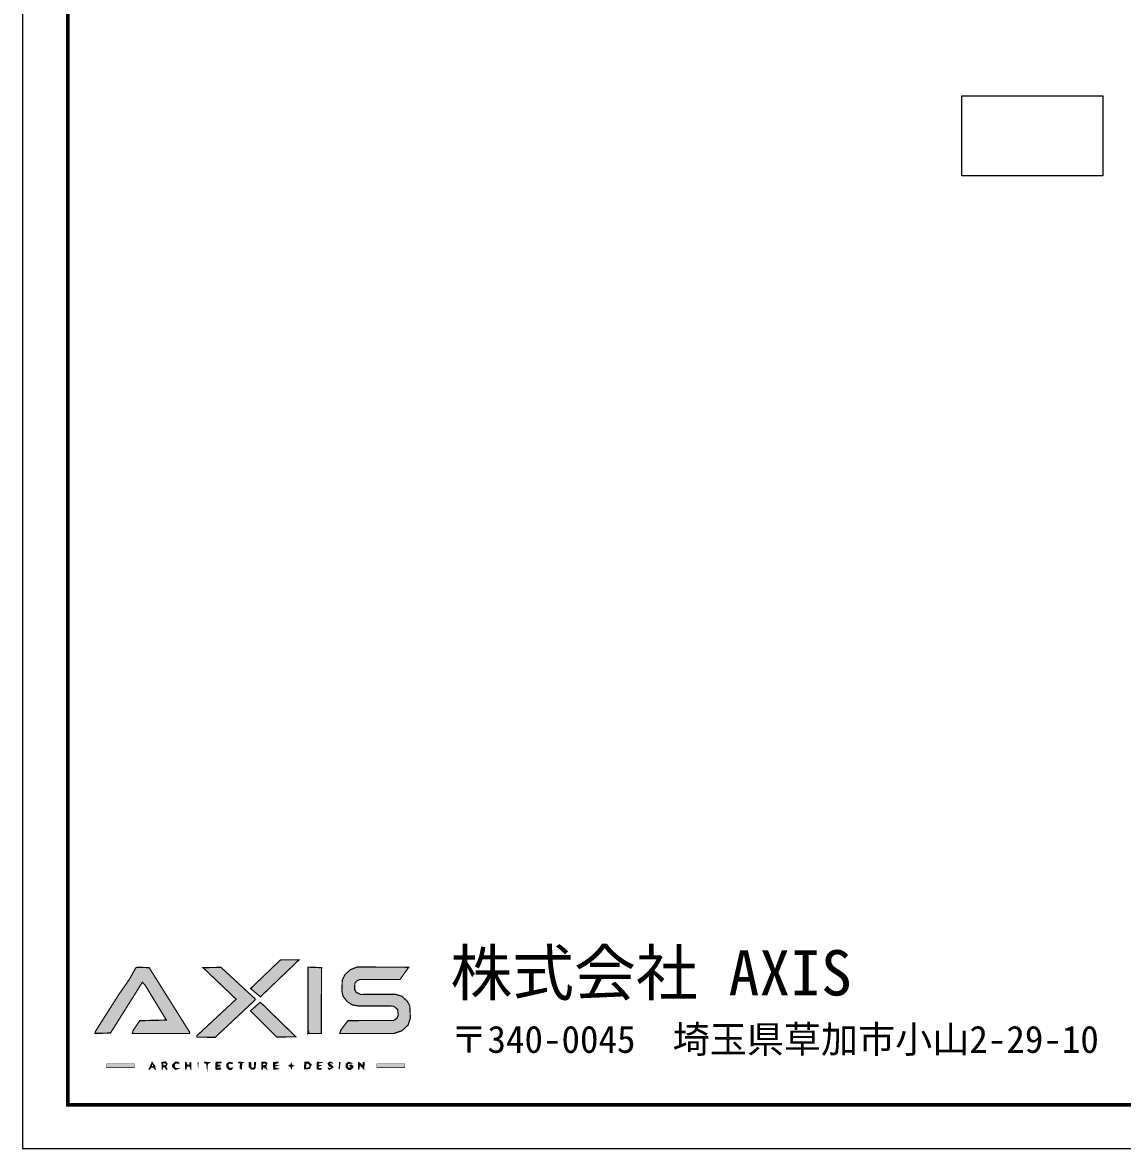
# Model space of a CAD drawing. Header units: millimetres. Extents: x -63086 to 83971, y -129912 to 13382.
# Drawn here: x 13391 to 19764, y -101875 to -95349 of the extents above; entities that cross this region are included whole.
import ezdxf

# ---------------------------------------------------------------- set-up
doc = ezdxf.new("R2010")
doc.units = ezdxf.units.MM
doc.layers.get('0').update_dxf_attribs({"lineweight": 0})
doc.layers.add('01用紙枠', color=7, linetype='Continuous', lineweight=5)
doc.layers.add('展開建具用', color=250, linetype='Continuous', lineweight=9)
doc.layers.add('LOGO_DARK', color=7, linetype='Continuous', true_color=0x131b00)
doc.layers.add('LOGO_ORANGE', color=7, linetype='Continuous', true_color=0xdc6700)
doc.styles.add('小岩', font='MS Mincho.ttf', dxfattribs={"height": 150})

msp = doc.modelspace()

# ---------------------------------------------------------------- hatches: boundary and pattern name
at = {"layer": 'LOGO_DARK', "true_color": 0x131a00}
for points in [[(13810.7738, -101207.7741), (13900.2707, -101205.2707), (14084.8971, -100911.1201), (14099.2917, -100925.5147), (14223.8363, -101130.1684), (14069.2508, -101133.9235), (14030.448, -101192.7536), (14027.3187, -101207.7741), (14357.1429, -101207.7741), (14359.0204, -101200.8897), (14124.3258, -100826.63), (14054.2304, -100824.1266), (14046.0943, -100828.5076), (14009.169, -100894.8479), (13947.8355, -100983.0931), (13811.3997, -101198.3863)], [(14540.5176, -100824.7524), (14436.6261, -100826.63), (14628.1369, -101009.3789), (14400.9525, -101220.917), (14400.3267, -101229.053), (14506.7216, -101230.3047), (14738.287, -101013.7598), (14737.6611, -101006.8755)], [(15044.9546, -100823.5007), (15044.9546, -101205.8965), (15048.0839, -101200.8897), (15048.7097, -101207.7741), (15121.3086, -101207.7741), (15123.1861, -100826.63)], [(15258.3702, -100867.3104), (15243.3498, -100897.9772), (15240.8464, -100961.8141), (15247.7307, -100992.4809), (15271.5131, -101023.1476), (15300.3023, -101041.9232), (15334.0984, -101048.1817), (15540.0038, -101049.4334), (15563.7862, -101068.209), (15567.5413, -101100.7533), (15560.0311, -101119.5289), (15541.2555, -101132.6718), (15276.5199, -101133.2976), (15235.8395, -101186.4951), (15228.9552, -101207.7741), (15542.5072, -101207.7741), (15588.8203, -101192.1278), (15623.868, -101160.2093), (15637.6367, -101118.903), (15634.5075, -101047.5559), (15620.1129, -101021.8959), (15588.8203, -100992.4809), (15551.2691, -100980.5897), (15349.7447, -100981.8414), (15324.0847, -100969.9502), (15314.6969, -100953.0522), (15315.9486, -100917.3786), (15327.214, -100902.984), (15344.7379, -100895.4738), (15577.5549, -100894.8479), (15628.249, -100824.1266), (15330.3432, -100822.8749), (15290.9146, -100837.8953)], [(14291.4284, -101372.3732), (14274.5304, -101373.6249), (14259.5099, -101388.6454), (14259.5099, -101400.5366), (14276.4079, -101418.0604), (14298.9386, -101409.2985), (14279.5372, -101409.9244), (14270.7753, -101399.2849), (14271.4011, -101387.3937), (14279.5372, -101379.8834), (14298.3128, -101381.761)], [(14333.9863, -101373.6249), (14333.3605, -101414.9312), (14338.3673, -101415.557), (14342.1224, -101398.0332), (14357.7687, -101397.4073), (14366.5307, -101416.8087), (14367.7824, -101374.2508), (14358.3946, -101378.0059), (14358.3946, -101390.5229), (14344.6258, -101391.1488), (14339.619, -101374.8766)], [(14405.9594, -101372.9991), (14407.2111, -101416.8087), (14410.3403, -101376.1283)], [(14444.7622, -101372.9991), (14443.5105, -101378.6317), (14456.0276, -101381.761), (14460.4085, -101418.0604), (14462.9119, -101384.2644), (14477.9324, -101375.5025)], [(14510.4767, -101373.6249), (14509.225, -101413.6795), (14514.8577, -101418.0604), (14541.1435, -101414.9312), (14536.7625, -101406.1692), (14521.742, -101409.9244), (14516.1094, -101402.4141), (14537.3884, -101396.1556), (14535.5108, -101391.1488), (14520.4903, -101391.1488), (14518.6128, -101381.1352), (14541.1435, -101378.6317), (14543.021, -101373.6249)], [(14586.2048, -101372.9991), (14573.0619, -101385.5161), (14573.0619, -101403.04), (14586.2048, -101416.8087), (14600.5994, -101418.0604), (14609.3614, -101406.7951), (14588.7082, -101409.2985), (14579.9463, -101390.5229), (14589.3341, -101379.8834), (14605.6063, -101383.6386), (14608.7355, -101378.0059)], [(14642.5315, -101372.9991), (14640.654, -101378.6317), (14651.9193, -101381.1352), (14650.0418, -101409.9244), (14660.6813, -101416.1829), (14661.933, -101380.5093), (14673.1983, -101374.8766)], [(14703.2392, -101375.5025), (14702.6134, -101403.04), (14717.6338, -101416.1829), (14730.7767, -101416.1829), (14740.1645, -101406.7951), (14740.7904, -101374.8766), (14733.906, -101374.8766), (14733.906, -101401.7883), (14726.3958, -101409.2985), (14714.5046, -101404.9175), (14715.1304, -101376.7542)], [(14872.8452, -101373.6249), (14843.4301, -101374.2508), (14844.6818, -101417.4346), (14875.9745, -101413.0536), (14850.3145, -101404.9175), (14853.4438, -101397.4073), (14871.5935, -101393.6522), (14855.3213, -101391.1488), (14849.6887, -101383.6386), (14870.3418, -101379.8834)], [(15097.5262, -101372.9991), (15095.6486, -101414.3053), (15118.8052, -101418.0604), (15125.0637, -101411.1761), (15105.0364, -101409.2985), (15104.4106, -101398.659), (15122.5603, -101393.0263), (15106.2881, -101391.1488), (15104.4106, -101381.1352), (15127.5671, -101375.5025)], [(15180.1387, -101372.9991), (15168.2475, -101372.3732), (15158.8597, -101381.761), (15167.6216, -101398.659), (15180.1387, -101400.5366), (15175.7577, -101409.9244), (15159.4856, -101407.421), (15166.9958, -101418.0604), (15190.7782, -101405.5434), (15182.0162, -101391.1488), (15169.4992, -101385.5161), (15171.3768, -101379.2576), (15187.6489, -101380.5093)], [(15225.2001, -101372.9991), (15222.6966, -101412.4278), (15227.7035, -101416.1829), (15233.3361, -101376.1283)], [(15278.3975, -101372.9991), (15264.0029, -101385.5161), (15264.0029, -101403.04), (15277.7717, -101417.4346), (15290.9146, -101418.0604), (15305.3092, -101405.5434), (15304.6833, -101395.5298), (15294.0438, -101389.2712), (15284.0302, -101394.9039), (15293.418, -101399.9107), (15290.2887, -101409.2985), (15275.2682, -101404.9175), (15274.0165, -101384.2644), (15299.0506, -101379.8834)], [(15335.3501, -101373.6249), (15335.9759, -101416.8087), (15340.3569, -101416.8087), (15344.7379, -101390.5229), (15369.1461, -101417.4346), (15371.0236, -101374.2508), (15364.1393, -101374.8766), (15359.7583, -101398.659), (15350.3705, -101382.3869)]]:
    msp.add_hatch(color=88, dxfattribs=at).paths.add_polyline_path(points)
h = msp.add_hatch(color=88, dxfattribs=at)
h.paths.add_polyline_path([(14141.2238, -101372.9991), (14122.4483, -101414.9312), (14127.4551, -101416.8087), (14135.5912, -101404.9175), (14149.3599, -101404.9175), (14159.9994, -101418.0604), (14158.1218, -101398.0332)])
h.paths.add_polyline_path([(14141.8497, -101385.5161), (14148.1082, -101392.4005), (14144.9789, -101399.2849), (14138.0946, -101396.7815)])
h = msp.add_hatch(color=88, dxfattribs=at)
h.paths.add_polyline_path([(14220.0812, -101371.1215), (14196.9247, -101374.8766), (14199.4281, -101418.0604), (14205.0608, -101401.7883), (14214.4486, -101401.7883), (14223.8363, -101417.4346), (14229.469, -101414.9312), (14221.9588, -101400.5366), (14230.0949, -101384.2644)])
h.paths.add_polyline_path([(14203.1832, -101385.5161), (14207.5642, -101379.2576), (14217.5778, -101379.8834), (14223.2105, -101388.6454), (14210.0676, -101394.9039)])
h = msp.add_hatch(color=88, dxfattribs=at)
h.paths.add_polyline_path([(14775.8381, -101373.6249), (14776.4639, -101416.8087), (14781.4708, -101416.8087), (14785.2259, -101400.5366), (14807.7566, -101417.4346), (14801.498, -101402.4141), (14807.7566, -101379.8834), (14798.9946, -101372.3732)])
h.paths.add_polyline_path([(14781.4708, -101384.8903), (14795.2395, -101379.2576), (14802.1239, -101388.6454), (14785.8517, -101393.6522)])
h = msp.add_hatch(color=88, dxfattribs=at)
h.paths.add_polyline_path([(15024.9273, -101373.6249), (15023.6756, -101414.3053), (15053.7165, -101411.8019), (15064.356, -101388.0195), (15047.458, -101372.3732)])
h.paths.add_polyline_path([(15035.5668, -101379.2576), (15053.7165, -101388.0195), (15053.7165, -101401.7883), (15035.5668, -101409.2985), (15032.4375, -101401.1624)])
at = {"layer": 'LOGO_ORANGE', "true_color": 0xdd6700}
for points in [[(14993.0088, -100780.9428), (14885.3622, -100781.5686), (14712.0012, -100947.4195), (14768.9537, -100995.6101)], [(14711.3753, -101076.3451), (14862.8316, -101228.4272), (14974.2333, -101227.1755), (14768.3279, -101026.9027)], [(13877.74, -101383.6386), (14039.2099, -101383.6386), (14039.2099, -101406.1692), (13877.74, -101406.1692)], [(14947.3216, -101379.2576), (14943.5665, -101391.1488), (14935.4304, -101390.5229), (14932.3012, -101396.7815), (14942.3148, -101399.2849), (14949.825, -101413.6795), (14951.0767, -101400.5366), (14964.2196, -101394.9039), (14953.5801, -101393.0263)], [(15443.6225, -101383.6386), (15605.0924, -101383.6386), (15605.0924, -101406.1692), (15443.6225, -101406.1692)]]:
    msp.add_hatch(color=32, dxfattribs=at).paths.add_polyline_path(points)

# ---------------------------------------------------------------- linework, layer by layer
at = {"layer": '01用紙枠'}
msp.add_lwpolyline([(13390.554, -88513.4318), (13390.554, -101874.5247), (32285.0288, -101874.5247), (32285.0288, -88513.4318)], close=True, dxfattribs=at)
msp.add_lwpolyline([(13390.554, -88513.4318), (13390.554, -101874.5247), (32285.0288, -101874.5247), (32285.0288, -88513.4318)], close=True, dxfattribs=at)
at = {"layer": '01用紙枠', "const_width": 22.4934}
msp.add_lwpolyline([(13653.0698, -101621.3986), (32022.513, -101621.3986), (32022.513, -88766.5579), (13653.0698, -88766.5579)], close=True, dxfattribs=at)
msp.add_lwpolyline([(13653.0698, -101621.3986), (32022.513, -101621.3986), (32022.513, -88766.5579), (13653.0698, -88766.5579)], close=True, dxfattribs=at)
msp.add_lwpolyline([(13653.0698, -101621.3986), (32022.513, -101621.3986), (32022.513, -88766.5579), (13653.0698, -88766.5579)], close=True, dxfattribs=at)
at = {"layer": '01用紙枠', "lineweight": 5, "const_width": 22.4934}
msp.add_lwpolyline([(13653.0698, -101621.3986), (32022.513, -101621.3986), (32022.513, -88766.5579), (13653.0698, -88766.5579)], close=True, dxfattribs=at)
msp.add_lwpolyline([(13653.0698, -101621.3986), (32022.513, -101621.3986), (32022.513, -88766.5579), (13653.0698, -88766.5579)], close=True, dxfattribs=at)
at = {"layer": 'LOGO_DARK', "color": 88, "true_color": 0x131a00}
for points, const_width in [([(13810.7738, -101207.7741), (13900.2707, -101205.2707), (14084.8971, -100911.1201), (14099.2917, -100925.5147), (14223.8363, -101130.1684), (14069.2508, -101133.9235), (14030.448, -101192.7536), (14027.3187, -101207.7741), (14357.1429, -101207.7741), (14359.0204, -101200.8897), (14124.3258, -100826.63), (14054.2304, -100824.1266), (14046.0943, -100828.5076), (14009.169, -100894.8479), (13947.8355, -100983.0931), (13811.3997, -101198.3863)], 7.0095), ([(14540.5176, -100824.7524), (14436.6261, -100826.63), (14628.1369, -101009.3789), (14400.9525, -101220.917), (14400.3267, -101229.053), (14506.7216, -101230.3047), (14738.287, -101013.7598), (14737.6611, -101006.8755)], 7.0095), ([(15044.9546, -100823.5007), (15044.9546, -101205.8965), (15048.0839, -101200.8897), (15048.7097, -101207.7741), (15121.3086, -101207.7741), (15123.1861, -100826.63)], 7.0095), ([(15258.3702, -100867.3104), (15243.3498, -100897.9772), (15240.8464, -100961.8141), (15247.7307, -100992.4809), (15271.5131, -101023.1476), (15300.3023, -101041.9232), (15334.0984, -101048.1817), (15540.0038, -101049.4334), (15563.7862, -101068.209), (15567.5413, -101100.7533), (15560.0311, -101119.5289), (15541.2555, -101132.6718), (15276.5199, -101133.2976), (15235.8395, -101186.4951), (15228.9552, -101207.7741), (15542.5072, -101207.7741), (15588.8203, -101192.1278), (15623.868, -101160.2093), (15637.6367, -101118.903), (15634.5075, -101047.5559), (15620.1129, -101021.8959), (15588.8203, -100992.4809), (15551.2691, -100980.5897), (15349.7447, -100981.8414), (15324.0847, -100969.9502), (15314.6969, -100953.0522), (15315.9486, -100917.3786), (15327.214, -100902.984), (15344.7379, -100895.4738), (15577.5549, -100894.8479), (15628.249, -100824.1266), (15330.3432, -100822.8749), (15290.9146, -100837.8953)], 7.0095), ([(14141.2238, -101372.9991), (14122.4483, -101414.9312), (14127.4551, -101416.8087), (14135.5912, -101404.9175), (14149.3599, -101404.9175), (14159.9994, -101418.0604), (14158.1218, -101398.0332)], 3.7551), ([(14141.8497, -101385.5161), (14148.1082, -101392.4005), (14144.9789, -101399.2849), (14138.0946, -101396.7815)], 1.8776), ([(14220.0812, -101371.1215), (14196.9247, -101374.8766), (14199.4281, -101418.0604), (14205.0608, -101401.7883), (14214.4486, -101401.7883), (14223.8363, -101417.4346), (14229.469, -101414.9312), (14221.9588, -101400.5366), (14230.0949, -101384.2644)], 3.317), ([(14203.1832, -101385.5161), (14207.5642, -101379.2576), (14217.5778, -101379.8834), (14223.2105, -101388.6454), (14210.0676, -101394.9039)], 1.6585), ([(14291.4284, -101372.3732), (14274.5304, -101373.6249), (14259.5099, -101388.6454), (14259.5099, -101400.5366), (14276.4079, -101418.0604), (14298.9386, -101409.2985), (14279.5372, -101409.9244), (14270.7753, -101399.2849), (14271.4011, -101387.3937), (14279.5372, -101379.8834), (14298.3128, -101381.761)], 3.9429), ([(14333.9863, -101373.6249), (14333.3605, -101414.9312), (14338.3673, -101415.557), (14342.1224, -101398.0332), (14357.7687, -101397.4073), (14366.5307, -101416.8087), (14367.7824, -101374.2508), (14358.3946, -101378.0059), (14358.3946, -101390.5229), (14344.6258, -101391.1488), (14339.619, -101374.8766)], 3.4422), ([(14405.9594, -101372.9991), (14407.2111, -101416.8087), (14410.3403, -101376.1283)], 0.8411), ([(14444.7622, -101372.9991), (14443.5105, -101378.6317), (14456.0276, -101381.761), (14460.4085, -101418.0604), (14462.9119, -101384.2644), (14477.9324, -101375.5025)], 3.4422), ([(14510.4767, -101373.6249), (14509.225, -101413.6795), (14514.8577, -101418.0604), (14541.1435, -101414.9312), (14536.7625, -101406.1692), (14521.742, -101409.9244), (14516.1094, -101402.4141), (14537.3884, -101396.1556), (14535.5108, -101391.1488), (14520.4903, -101391.1488), (14518.6128, -101381.1352), (14541.1435, -101378.6317), (14543.021, -101373.6249)], 3.3796), ([(14586.2048, -101372.9991), (14573.0619, -101385.5161), (14573.0619, -101403.04), (14586.2048, -101416.8087), (14600.5994, -101418.0604), (14609.3614, -101406.7951), (14588.7082, -101409.2985), (14579.9463, -101390.5229), (14589.3341, -101379.8834), (14605.6063, -101383.6386), (14608.7355, -101378.0059)], 3.6299), ([(14642.5315, -101372.9991), (14640.654, -101378.6317), (14651.9193, -101381.1352), (14650.0418, -101409.9244), (14660.6813, -101416.1829), (14661.933, -101380.5093), (14673.1983, -101374.8766)], 3.2544), ([(14703.2392, -101375.5025), (14702.6134, -101403.04), (14717.6338, -101416.1829), (14730.7767, -101416.1829), (14740.1645, -101406.7951), (14740.7904, -101374.8766), (14733.906, -101374.8766), (14733.906, -101401.7883), (14726.3958, -101409.2985), (14714.5046, -101404.9175), (14715.1304, -101376.7542)], 3.8177), ([(14775.8381, -101373.6249), (14776.4639, -101416.8087), (14781.4708, -101416.8087), (14785.2259, -101400.5366), (14807.7566, -101417.4346), (14801.498, -101402.4141), (14807.7566, -101379.8834), (14798.9946, -101372.3732)], 3.1918), ([(14781.4708, -101384.8903), (14795.2395, -101379.2576), (14802.1239, -101388.6454), (14785.8517, -101393.6522)], 1.5959), ([(14872.8452, -101373.6249), (14843.4301, -101374.2508), (14844.6818, -101417.4346), (14875.9745, -101413.0536), (14850.3145, -101404.9175), (14853.4438, -101397.4073), (14871.5935, -101393.6522), (14855.3213, -101391.1488), (14849.6887, -101383.6386), (14870.3418, -101379.8834)], 3.2544), ([(15024.9273, -101373.6249), (15023.6756, -101414.3053), (15053.7165, -101411.8019), (15064.356, -101388.0195), (15047.458, -101372.3732)], 4.068), ([(15035.5668, -101379.2576), (15053.7165, -101388.0195), (15053.7165, -101401.7883), (15035.5668, -101409.2985), (15032.4375, -101401.1624)], 2.034), ([(15097.5262, -101372.9991), (15095.6486, -101414.3053), (15118.8052, -101418.0604), (15125.0637, -101411.1761), (15105.0364, -101409.2985), (15104.4106, -101398.659), (15122.5603, -101393.0263), (15106.2881, -101391.1488), (15104.4106, -101381.1352), (15127.5671, -101375.5025)], 3.1918), ([(15180.1387, -101372.9991), (15168.2475, -101372.3732), (15158.8597, -101381.761), (15167.6216, -101398.659), (15180.1387, -101400.5366), (15175.7577, -101409.9244), (15159.4856, -101407.421), (15166.9958, -101418.0604), (15190.7782, -101405.5434), (15182.0162, -101391.1488), (15169.4992, -101385.5161), (15171.3768, -101379.2576), (15187.6489, -101380.5093)], 3.1918), ([(15225.2001, -101372.9991), (15222.6966, -101412.4278), (15227.7035, -101416.1829), (15233.3361, -101376.1283)], 1.0639), ([(15278.3975, -101372.9991), (15264.0029, -101385.5161), (15264.0029, -101403.04), (15277.7717, -101417.4346), (15290.9146, -101418.0604), (15305.3092, -101405.5434), (15304.6833, -101395.5298), (15294.0438, -101389.2712), (15284.0302, -101394.9039), (15293.418, -101399.9107), (15290.2887, -101409.2985), (15275.2682, -101404.9175), (15274.0165, -101384.2644), (15299.0506, -101379.8834)], 4.1306), ([(15335.3501, -101373.6249), (15335.9759, -101416.8087), (15340.3569, -101416.8087), (15344.7379, -101390.5229), (15369.1461, -101417.4346), (15371.0236, -101374.2508), (15364.1393, -101374.8766), (15359.7583, -101398.659), (15350.3705, -101382.3869)], 3.5674)]:
    msp.add_lwpolyline(points, close=True, dxfattribs=dict(at, const_width=const_width))
at = {"layer": 'LOGO_ORANGE', "color": 32, "true_color": 0xdd6700}
for points, const_width in [([(14993.0088, -100780.9428), (14885.3622, -100781.5686), (14712.0012, -100947.4195), (14768.9537, -100995.6101)], 7.0095), ([(14711.3753, -101076.3451), (14862.8316, -101228.4272), (14974.2333, -101227.1755), (14768.3279, -101026.9027)], 7.0095), ([(13877.74, -101383.6386), (14039.2099, -101383.6386), (14039.2099, -101406.1692), (13877.74, -101406.1692)], 2.2531), ([(14947.3216, -101379.2576), (14943.5665, -101391.1488), (14935.4304, -101390.5229), (14932.3012, -101396.7815), (14942.3148, -101399.2849), (14949.825, -101413.6795), (14951.0767, -101400.5366), (14964.2196, -101394.9039), (14953.5801, -101393.0263)], 3.1918), ([(15443.6225, -101383.6386), (15605.0924, -101383.6386), (15605.0924, -101406.1692), (15443.6225, -101406.1692)], 2.2531)]:
    msp.add_lwpolyline(points, close=True, dxfattribs=dict(at, const_width=const_width))
at = {"layer": '展開建具用', "ltscale": 10}
msp.add_lwpolyline([(18832.5671, -95773.2388), (19648.8998, -95773.2388), (19648.8998, -96238.1549), (18832.5671, -96238.1549)], close=True, dxfattribs=at)

# ---------------------------------------------------------------- texts
at = {"ltscale": 10, "insert": (15869.5463, -100725.2014), "char_height": 262.619924, "attachment_point": 1, "style": '小岩'}
msp.add_mtext_dynamic_manual_height_columns('\\pxt3;株式会社 AXIS\\P{\\H0.6x;〒340-0045\u3000埼玉県草加市小山2-29-10}', width=7264.299633, gutter_width=1313.0996, heights=[0], dxfattribs=at)

doc.saveas('drawing.dxf')
